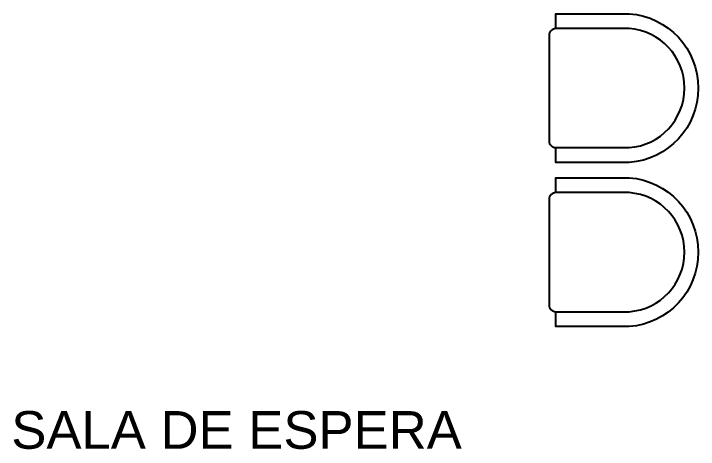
# Model space of a CAD drawing. Header units: metres. Extents: x -22 to 564, y 0 to 143.
# Drawn here: x 298.607 to 301.332, y 46.963 to 48.696 of the extents above; entities that cross this region are included whole.
import ezdxf

# ---------------------------------------------------------------- set-up
doc = ezdxf.new("R2010")
doc.units = ezdxf.units.M
doc.layers.add('TEXTO', color=7, linetype='Continuous')
doc.layers.add('XREF 3N NEURO-ONCOLOGIA$0$MOBILIARIO', color=161, linetype='Continuous')
doc.styles.add('100 SUBTITULOS 30', font='arial.ttf', dxfattribs={"height": 0.3})

# ---------------------------------------------------------------- blocks, each defined once
blk = doc.blocks.new('XREF 3N NEURO-ONCOLOGIA$0$Ref Arq Nivel 2$0$Silla 2')
blk.add_lwpolyline([(-0.2154, -0.025, -0.414214), (-0.1904, 0), (0.1904, 0, -0.414214), (0.2154, -0.025)], format="xyb")
blk.add_lwpolyline([(-0.2154, -0.29), (-0.2154, -0.025), (-0.2692, -0.025), (-0.2692, -0.29, 0.928571), (0.2692, -0.29), (0.2692, -0.025), (0.2154, -0.025), (0.2154, -0.29, -0.928571)], format="xyb", close=True)
blk = doc.blocks.new('XREF 3N NEURO-ONCOLOGIA')
at = {"layer": 'XREF 3N NEURO-ONCOLOGIA$0$MOBILIARIO', "xscale": -1.099999999999994, "yscale": 1.099999999999994, "zscale": 1.099999999999994}
for p in [(15.4801, 36.4903), (16.1331, 36.4903)]:
    blk.add_blockref('XREF 3N NEURO-ONCOLOGIA$0$Ref Arq Nivel 2$0$Silla 2', p, dxfattribs=at)

msp = doc.modelspace()

# ---------------------------------------------------------------- block references
at = {"rotation": 90}
msp.add_blockref('XREF 3N NEURO-ONCOLOGIA', (337.2286, 32.2671), dxfattribs=at)

# ---------------------------------------------------------------- next in the draw order: texts
at = {"layer": 'TEXTO', "insert": (298.5977, 47.1147, 0), "char_height": 0.15, "width": 2.425072, "attachment_point": 1, "style": '100 SUBTITULOS 30'}
msp.add_mtext('SALA DE ESPERA', dxfattribs=at)

doc.saveas('drawing.dxf')
